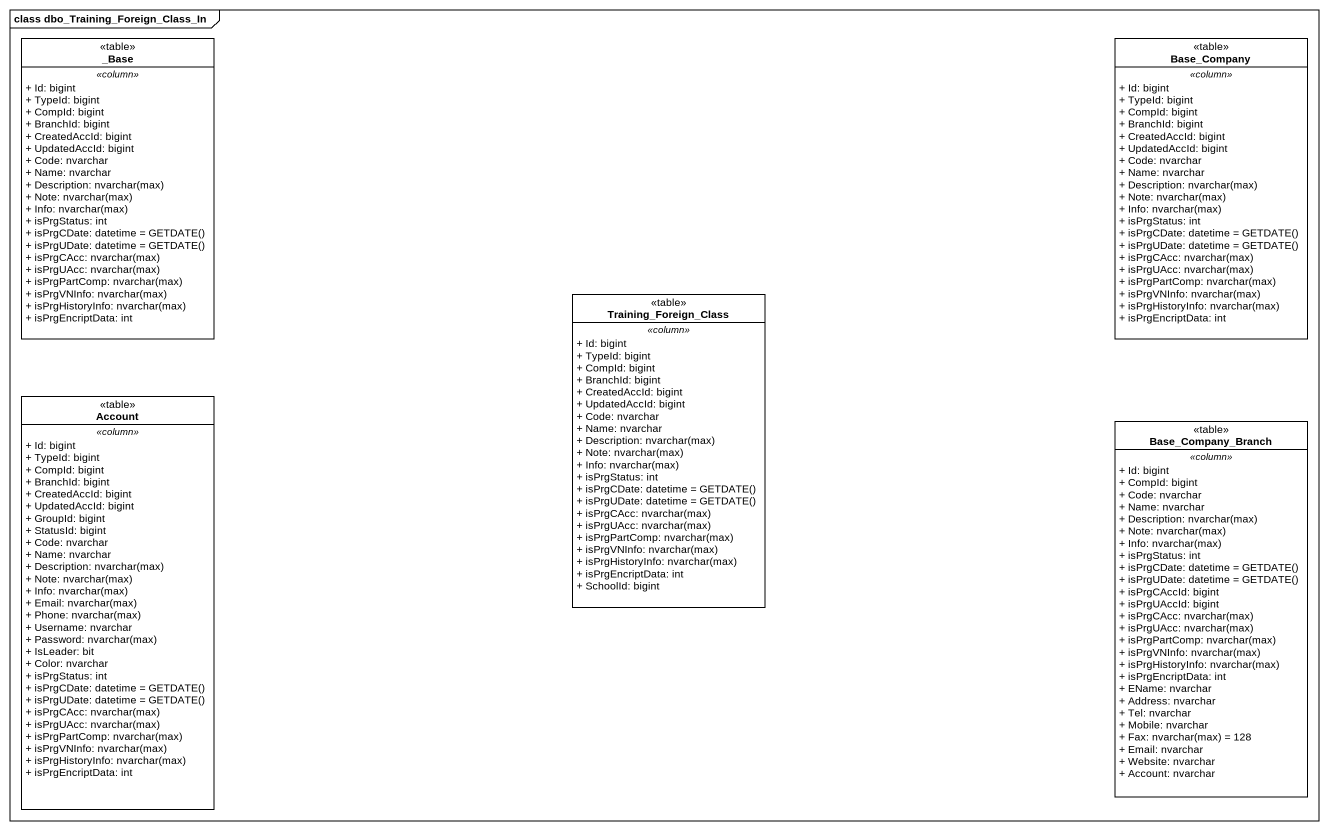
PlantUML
@startuml
mainframe class dbo_Training_Foreign_Class_In
hide circle
hide empty members
skinparam classAttributeIconSize 0
class "_Base" as Base <<table>> {
  .. <<column>> ..
  + Id: bigint
  + TypeId: bigint
  + CompId: bigint
  + BranchId: bigint
  + CreatedAccId: bigint
  + UpdatedAccId: bigint
  + Code: nvarchar
  + Name: nvarchar
  {field} + Description: nvarchar(max)
  {field} + Note: nvarchar(max)
  {field} + Info: nvarchar(max)
  + isPrgStatus: int
  {field} + isPrgCDate: datetime = GETDATE()
  {field} + isPrgUDate: datetime = GETDATE()
  {field} + isPrgCAcc: nvarchar(max)
  {field} + isPrgUAcc: nvarchar(max)
  {field} + isPrgPartComp: nvarchar(max)
  {field} + isPrgVNInfo: nvarchar(max)
  {field} + isPrgHistoryInfo: nvarchar(max)
  + isPrgEncriptData: int
}
class Base_Company <<table>> {
  .. <<column>> ..
  + Id: bigint
  + TypeId: bigint
  + CompId: bigint
  + BranchId: bigint
  + CreatedAccId: bigint
  + UpdatedAccId: bigint
  + Code: nvarchar
  + Name: nvarchar
  {field} + Description: nvarchar(max)
  {field} + Note: nvarchar(max)
  {field} + Info: nvarchar(max)
  + isPrgStatus: int
  {field} + isPrgCDate: datetime = GETDATE()
  {field} + isPrgUDate: datetime = GETDATE()
  {field} + isPrgCAcc: nvarchar(max)
  {field} + isPrgUAcc: nvarchar(max)
  {field} + isPrgPartComp: nvarchar(max)
  {field} + isPrgVNInfo: nvarchar(max)
  {field} + isPrgHistoryInfo: nvarchar(max)
  + isPrgEncriptData: int
}
class Training_Foreign_Class <<table>> {
  .. <<column>> ..
  + Id: bigint
  + TypeId: bigint
  + CompId: bigint
  + BranchId: bigint
  + CreatedAccId: bigint
  + UpdatedAccId: bigint
  + Code: nvarchar
  + Name: nvarchar
  {field} + Description: nvarchar(max)
  {field} + Note: nvarchar(max)
  {field} + Info: nvarchar(max)
  + isPrgStatus: int
  {field} + isPrgCDate: datetime = GETDATE()
  {field} + isPrgUDate: datetime = GETDATE()
  {field} + isPrgCAcc: nvarchar(max)
  {field} + isPrgUAcc: nvarchar(max)
  {field} + isPrgPartComp: nvarchar(max)
  {field} + isPrgVNInfo: nvarchar(max)
  {field} + isPrgHistoryInfo: nvarchar(max)
  + isPrgEncriptData: int
  + SchoolId: bigint
}
class Account <<table>> {
  .. <<column>> ..
  + Id: bigint
  + TypeId: bigint
  + CompId: bigint
  + BranchId: bigint
  + CreatedAccId: bigint
  + UpdatedAccId: bigint
  + GroupId: bigint
  + StatusId: bigint
  + Code: nvarchar
  + Name: nvarchar
  {field} + Description: nvarchar(max)
  {field} + Note: nvarchar(max)
  {field} + Info: nvarchar(max)
  {field} + Email: nvarchar(max)
  {field} + Phone: nvarchar(max)
  + Username: nvarchar
  {field} + Password: nvarchar(max)
  + IsLeader: bit
  + Color: nvarchar
  + isPrgStatus: int
  {field} + isPrgCDate: datetime = GETDATE()
  {field} + isPrgUDate: datetime = GETDATE()
  {field} + isPrgCAcc: nvarchar(max)
  {field} + isPrgUAcc: nvarchar(max)
  {field} + isPrgPartComp: nvarchar(max)
  {field} + isPrgVNInfo: nvarchar(max)
  {field} + isPrgHistoryInfo: nvarchar(max)
  + isPrgEncriptData: int
}
class Base_Company_Branch <<table>> {
  .. <<column>> ..
  + Id: bigint
  + CompId: bigint
  + Code: nvarchar
  + Name: nvarchar
  {field} + Description: nvarchar(max)
  {field} + Note: nvarchar(max)
  {field} + Info: nvarchar(max)
  + isPrgStatus: int
  {field} + isPrgCDate: datetime = GETDATE()
  {field} + isPrgUDate: datetime = GETDATE()
  + isPrgCAccId: bigint
  + isPrgUAccId: bigint
  {field} + isPrgCAcc: nvarchar(max)
  {field} + isPrgUAcc: nvarchar(max)
  {field} + isPrgPartComp: nvarchar(max)
  {field} + isPrgVNInfo: nvarchar(max)
  {field} + isPrgHistoryInfo: nvarchar(max)
  + isPrgEncriptData: int
  + EName: nvarchar
  + Address: nvarchar
  + Tel: nvarchar
  + Mobile: nvarchar
  {field} + Fax: nvarchar(max) = 128
  + Email: nvarchar
  + Website: nvarchar
  + Account: nvarchar
}
@enduml
